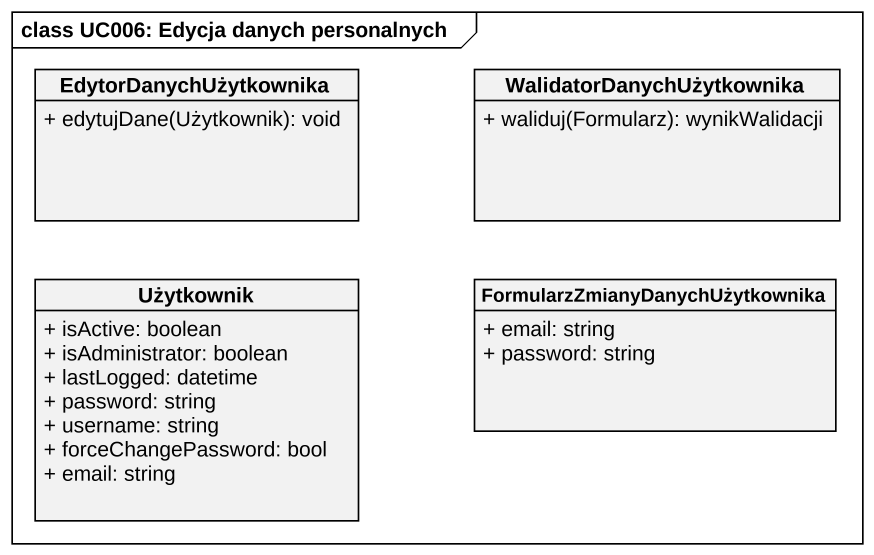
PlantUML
@startuml
mainframe class UC006: Edycja danych personalnych
hide circle
hide empty members
skinparam classAttributeIconSize 0
class EdytorDanychUżytkownika {
  + edytujDane(Użytkownik): void
}
class WalidatorDanychUżytkownika {
  + waliduj(Formularz): wynikWalidacji
}
class Użytkownik {
  + isActive: boolean
  + isAdministrator: boolean
  + lastLogged: datetime
  + password: string
  + username: string
  + forceChangePassword: bool
  + email: string
}
class "FormularzZmianyDanychUżytkownika" as FormularzZmianyDanychUżytkow {
  + email: string
  + password: string
}
@enduml
